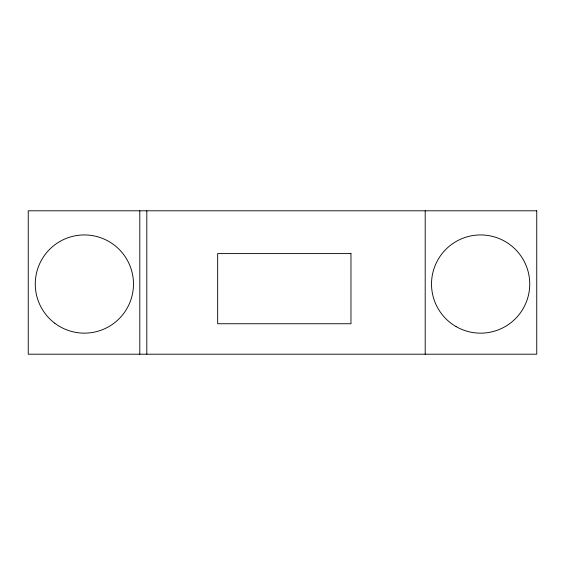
<?xml version="1.0" encoding="UTF-8"?>
<svg xmlns="http://www.w3.org/2000/svg" width="565" height="565" viewBox="0 0 565 565"><rect width="100%" height="100%" fill="white"/><g stroke="black" fill="none" stroke-linecap="round" stroke-linejoin="round"><path stroke-width="0.85" d="M425.198 210.802L425.198 354.199M146.815 210.802L146.815 354.199M139.802 210.802L139.802 354.199M536.75 210.802L28.25 210.802L28.25 354.199L536.75 354.199L536.75 210.802M350.971 253.593L217.673 253.593L217.673 323.752L350.971 323.752L350.971 253.593M456.068 326.577A49.113 49.113 0 0 0 529.737 284.047A49.113 49.113 0 0 0 456.068 241.516A49.113 49.113 0 0 0 456.068 326.577M54.748 323.208A49.113 49.113 0 0 0 133.107 290.113A49.113 49.113 0 0 0 65.265 238.804A49.113 49.113 0 0 0 54.748 323.208"/></g></svg>
